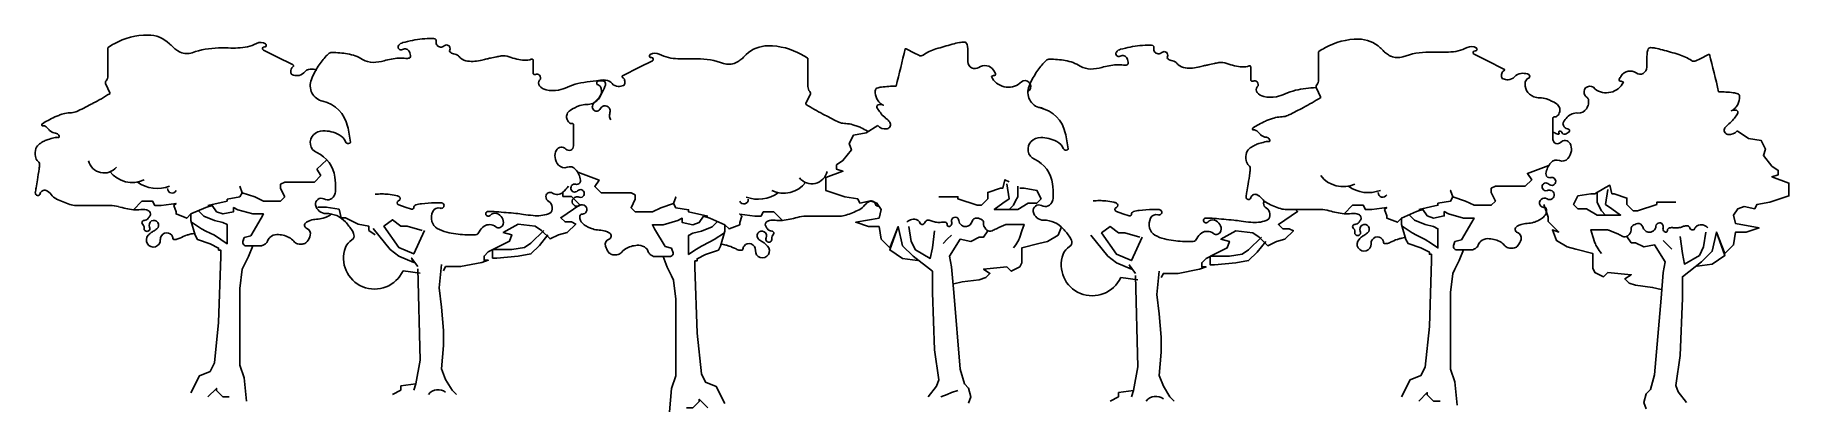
# Model space of a CAD drawing. Extents: x -4185 to 231, y -8 to 943.
import ezdxf

# ---------------------------------------------------------------- set-up
doc = ezdxf.new("R2010")
doc.units = 0
doc.header["$LTSCALE"] = 50
doc.header["$MEASUREMENT"] = 0
doc.layers.get('0').update_dxf_attribs({"linetype": 'CONTINUOUS'})

msp = doc.modelspace()

# ---------------------------------------------------------------- linework, layer by layer
at = {"color": 0, "linetype": 'ByBlock'}
for p, q in [((-4001.9, 883.6), (-4001.9, 910.4)), ((-4001.9, 840.6), (-4001.9, 883.6)), ((-3610.2, 905), (-3578, 888.9)), ((-3578, 888.9), (-3535, 867.5)), ((-4001.9, 808.4), (-4007.3, 819.2)), ((-3996.6, 797.7), (-4001.9, 808.4)), ((-3476, 604.5), (-3450.3, 627.9)), ((-3465.3, 588.4), (-3481.4, 572.3)), ((-3476, 604.5), (-3465.3, 588.4)), ((-3669.2, 534.7), (-3701.4, 529.4)), ((-3663.8, 545.5), (-3669.2, 561.6)), ((-3669.2, 561.6), (-3663.8, 545.5)), ((-3663.8, 545.5), (-3669.2, 534.7)), ((-3669.2, 534.7), (-3669.2, 534.7)), ((-3631.6, 534.7), (-3663.8, 545.5)), ((-3610.2, 524), (-3631.6, 534.7)), ((-3556.5, 572.3), (-3567.2, 566.9)), ((-3567.2, 566.9), (-3567.2, 556.2)), ((-3567.2, 556.2), (-3556.5, 534.7)), ((-3556.5, 534.7), (-3567.2, 524)), ((-3497.5, 572.3), (-3556.5, 572.3)), ((-3481.4, 572.3), (-3497.5, 572.3)), ((-4044.9, 513.3), (-4082.4, 513.3)), ((-3996.6, 513.3), (-4044.9, 513.3)), ((-3701.4, 524), (-3749.7, 513.3)), ((-3701.4, 529.4), (-3701.4, 524)), ((-3567.2, 524), (-3610.2, 524)), ((-3661.1, 424.7), (-3658.5, 432.7)), ((-3658.5, 432.7), (-3642.1, 436.9)), ((-3637, 411.3), (-3653.1, 411.3)), ((-3615.5, 411.3), (-3637, 411.3)), ((-2582.5, 405.7), (-2599, 409.8)), ((-2579.9, 397.6), (-2582.5, 405.7)), ((-612.7, 414.4), (-610.1, 422.4)), ((-610.1, 422.4), (-593.6, 426.5)), ((-3215.7, 122.8), (-3221, 353.5)), ((-1408.6, 105.9), (-1414, 336.7)), ((-3226.4, 63.7), (-3215.7, 122.8)), ((-1419.3, 46.9), (-1408.6, 105.9)), ((-3285.5, 36.9), (-3264, 47.6)), ((-3264, 58.4), (-3226.4, 63.7)), ((-3264, 47.6), (-3264, 58.4)), ((-3231.8, 47.6), (-3226.4, 63.7)), ((-1456.9, 41.5), (-1419.3, 46.9)), ((-1424.7, 30.8), (-1419.3, 46.9)), ((-1478.4, 20), (-1456.9, 30.8)), ((-1456.9, 30.8), (-1456.9, 41.5))]:
    msp.add_line(p, q, dxfattribs=at)
for points in [[(-3258.6, 348.2, -0.400077), (-3360.2, 308.3, -0.405711), (-3403.5, 407.2, -0.170313), (-3387.4, 426.5, 0.330393), (-3382.1, 439.4, 0.086246), (-3386.8, 450.2, 0.037425), (-3403.5, 471.6, 0.213623), (-3452.4, 493, -0.362793), (-3478.7, 514.5, -0.629079), (-3458, 529.8, 0.473958), (-3430.4, 541.4, 0.072212), (-3428.5, 553.8, 0.029649), (-3430.4, 584.3, 0.261975), (-3475.7, 646.4, -0.522051), (-3484, 691.7, -0.20003), (-3460.2, 701.6, -0.120842), (-3419.6, 691.7, -0.173343), (-3403.2, 673.9, 0.436809), (-3392.8, 670.2, 0.313564), (-3391.3, 673.1, 0.023003), (-3398.2, 713.1, 0.291264), (-3460.7, 776, -0.465403), (-3489.4, 831.2, -0.043631), (-3472, 864.7, -0.050615), (-3451.8, 890.2, -0.004095), (-3447.5, 894.6, -0.017678), (-3446.5, 895.6, -0.180599), (-3437.6, 898.9, -0.041715), (-3398.2, 895.6, -0.095302), (-3360.6, 881.6, 0.13866), (-3333.8, 874.1, 0.070064), (-3306.3, 878.1, -0.051767), (-3269.4, 884.9, -0.058091), (-3251.5, 884.2, 0.116565), (-3242.5, 884.9, 0.326269), (-3239.9, 888.5, 0.105504), (-3242.5, 901, 0.448836), (-3260.1, 906.5, -0.831676), (-3269.4, 917.1, -0.160741), (-3259, 923.9, -0.039408), (-3210.3, 933.2, -0.027183), (-3184.6, 934.6, -0.107089), (-3178.1, 933.2, -0.353555), (-3175, 927, 0.223863), (-3172.7, 917.1, 0.437367), (-3155.3, 915.7, -0.550572), (-3140.5, 911.7, -0.189382), (-3141, 905.4, 0.282718), (-3140.5, 901, 0.20208), (-3131.4, 895.8, -0.153437), (-3119.1, 890.2, -0.031188), (-3116.2, 887.4, 0.035496), (-3113.7, 884.9, 0.153741), (-3095.6, 877.1, 0.083828), (-3060, 879.5, 0.006109), (-3047.5, 882.7, -0.008645), (-3038.6, 884.9, -0.00683), (-3022.7, 888.3, -0.010031), (-3011.7, 890.2, -0.128947), (-2991.2, 888.2, 0.066868), (-2952.7, 879.5, 0.126586), (-2935.6, 882.3, -0.541718), (-2931.2, 879.5), (-2931.2, 858), (-2931.2, 847.3, 0.554114), (-2925.3, 843.6, -0.317327), (-2915.1, 841.9, -0.401848), (-2914.7, 829, 0.367745), (-2915.1, 815.1, 0.170644), (-2898.6, 804.8, 0.102311), (-2866.8, 804.4, 0.060861), (-2844.8, 811.4, -0.050721), (-2818.5, 820.5, -0.057461), (-2756, 827.7, -0.411533), (-2748.8, 820.5, -0.097726), (-2750.2, 813, -0.033982), (-2759.5, 793.6, -0.08748), (-2771.5, 779.2, 0.105429), (-2781, 766.8, 1.010254), (-2761.2, 757.6, -0.693732), (-2738, 756.1, -0.159441), (-2738.3, 744.5, 0.187914), (-2738, 734.6, 0.022988), (-2735.4, 729.2, 0.072448)], [(-733.5, 433.2, 0.01469), (-746.6, 430.3, 0.022827), (-755, 427.8, 0.032793), (-772.6, 420.3, -0.064424), (-781.8, 417.1, -0.052563), (-784, 416.8, -0.038061), (-787.2, 417.1, -0.366937), (-789.8, 420.1, 0.165272), (-792.5, 427.8, 0.736611), (-821.3, 416.8, -1.533376), (-851.6, 427.8, -0.005084), (-847.5, 431.9, -0.016427), (-846.2, 433.2, -0.057393), (-839.4, 437.9, 0.042521), (-830.1, 443.9, 2.098255), (-848.3, 448.1, -1.173493), (-862.3, 443.9, -0.068009), (-862.3, 446.6, 0.070296), (-862.3, 449.3, 0.180238), (-865.4, 455, -0.221216), (-867.7, 460, -0.405505), (-862.3, 465.3, 0.228977), (-851.6, 470.7, 0.04799), (-847.1, 477.8, 0.105626), (-846.2, 481.5, 0.210035), (-848.6, 487.6, 0.143061), (-856.9, 492.2, 0.095284), (-870.8, 492.6, -0.071443), (-889.1, 492.2, -0.039857), (-926.7, 499.9, 0.070529), (-948.2, 502.9), (-996.5, 502.9), (-1034, 502.9, -0.080612), (-1048.9, 505.3, -0.033407), (-1082.3, 519, -0.115908), (-1096.3, 530.5, 0.128037), (-1109.2, 540.5, 0.474447), (-1123.6, 533, -0.962955), (-1136, 535.1, -0.013977), (-1134, 547.6, 0.008807), (-1130.6, 567.3, 0.002409), (-1126.5, 595.4, 0.007093), (-1125.3, 604.9, 0.250105), (-1128.9, 614.2, -0.172329), (-1136, 626.4, -0.12716), (-1134.6, 646.2, -0.164762), (-1125.3, 658.6, -0.033066), (-1113.7, 665.4, -0.041599), (-1103.8, 669.3, -0.013093), (-1089.1, 673.4, -0.028915), (-1082.3, 674.7, -0.078803), (-1079.2, 674.6, 0.112979), (-1077, 674.7, 0.338619), (-1076, 675.9, 0.112453), (-1077, 680, 0.276426), (-1084.9, 685.3, -0.172437), (-1098.4, 690.8, -0.033764), (-1104.5, 696.9, 0.044471), (-1109.2, 701.5, 0.207398), (-1117.3, 703.8, -0.550316), (-1119.9, 706.9, -0.170339), (-1118.3, 709, -0.025877), (-1103.8, 717.6, -0.005218), (-1087.1, 726.2, -0.018782), (-1082.3, 728.3, -0.016696), (-1077.3, 730.2, -0.007815), (-1066.2, 733.7, -0.066581), (-1049.2, 736.4, 0.074705), (-1034, 739.1, 0.03522), (-1028.3, 741.4, 0.00519), (-991.1, 760.5, 0.01855), (-948.9, 784.8, 0.386669), (-948.2, 787.4), (-953.5, 798.1), (-958.9, 808.8, -0.290024), (-958, 817.2, 0.16792), (-953.5, 830.3), (-953.5, 873.3), (-953.5, 900.1, -0.250765), (-952.8, 901.4, -0.019884), (-937.4, 910.8, -0.127808), (-852.9, 932.8, -0.192042), (-797.9, 910.8, -0.018918), (-791, 903.8, 0.035158), (-787.2, 900.1, 0.026509), (-777.4, 892.8, 0.044299), (-771.1, 889.4, 0.189879), (-741, 888.3, -0.082195), (-674.5, 900.1, -0.005846), (-650.1, 900.1, 0.00592), (-626.2, 900.1, 0.113746), (-579.2, 911.5, -0.252306), (-556.4, 910.8, -0.828593), (-559.2, 902.8, 0.854207), (-561.7, 894.7), (-529.5, 878.6), (-486.6, 857.2, -0.631695), (-486.7, 853, 0.237829), (-492, 846.4, 0.053171), (-492.7, 839.9, 0.08141), (-492, 835.7, 0.235231), (-488.7, 832.4, 0.079178), (-475.9, 830.3, 0.228337), (-460.3, 837.7, -0.207869), (-443.7, 846.4, -0.079524), (-427.3, 845, -0.209891), (-422.2, 841.1, -0.463808), (-425, 833.9, 0.261646), (-432.9, 824.9, 0.185679), (-429.6, 803.2, 0.169055), (-411.5, 787.4, 0.10287), (-396.3, 784.7, -0.091783), (-379.3, 782, -0.062624), (-354.5, 769.7, -0.149618), (-347.1, 760.5, -0.159766), (-346.3, 749.5, -0.145321), (-352.4, 739.1, -0.219341), (-359.9, 736.6, 0.448345), (-363.2, 733.7), (-363.2, 728.3), (-363.2, 680, 0.677886), (-343.9, 672.4, -0.508186), (-320.2, 669.3, -0.162435), (-316.9, 651, -0.142023), (-325.6, 631.7, -0.320328), (-347.1, 626.4, 0.32077), (-368.5, 621, 0.141615), (-380.8, 593.8, 0.381389), (-373.9, 583.4, 0.136587), (-368.2, 583.5, -0.154193), (-363.2, 583.4, -1.276726), (-373.6, 567, 1.220473), (-384.6, 551.2, 0.189794), (-377.4, 551, -0.154971), (-368.5, 551.2, -1.155054), (-378, 530, 0.775605), (-395.4, 513.7, 0.288002), (-385.8, 508.4, -0.391998), (-379.3, 502.9, -0.149779), (-381.2, 491.7, -0.125842), (-390, 481.5, -0.035706), (-401.5, 474.6, -0.044859), (-411.5, 470.7, -0.061384), (-428, 468, 0.064925), (-443.7, 465.4, 0.041325), (-448.4, 463.5, 0.030603), (-454.4, 460, 0.616732), (-452.6, 445.2, -0.394081), (-443.7, 427.8, -0.09218), (-451.5, 412, -0.165665), (-459.8, 406.3, -0.067754), (-468, 405.2, -0.071303), (-475.9, 406.3, -0.154532), (-485.2, 412.6, 0.109071), (-497.3, 422.4, 0.116382), (-527.6, 429.6, 0.190771), (-545.6, 422.4, 0.132875), (-551.4, 413.1, -0.174546), (-556.4, 406.3, -0.031902), (-564.6, 401.6, -0.116434), (-567.1, 401), (-588.6, 401), (-604.7, 401)], [(-2086.8, 699.8, 0.003451), (-2088.8, 700.8, 0.005218), (-2105.5, 709.4, 0.018782), (-2110.3, 711.6, 0.016696), (-2115.3, 713.4, 0.007815), (-2126.4, 716.9, 0.066581), (-2143.4, 719.6, -0.074705), (-2158.6, 722.3, -0.03522), (-2164.3, 724.7, -0.00519), (-2201.5, 743.8, -0.01855), (-2243.7, 768, -0.386669), (-2244.4, 770.6), (-2239.1, 781.3), (-2233.7, 792.1, 0.290024), (-2234.5, 800.5, -0.16792), (-2239.1, 813.5), (-2239.1, 856.5), (-2239.1, 883.3, 0.250765), (-2239.8, 884.6, 0.019884), (-2255.2, 894, 0.127808), (-2339.6, 916, 0.192042), (-2394.7, 894, 0.018918), (-2401.6, 887, -0.035158), (-2405.4, 883.3, -0.026509), (-2415.2, 876.1, -0.044299), (-2421.5, 872.6, -0.189879), (-2451.6, 871.5, 0.082195), (-2518.1, 883.3, 0.005846), (-2542.4, 883.3, -0.00592), (-2566.4, 883.3, -0.113746), (-2613.4, 894.7, 0.252306), (-2636.2, 894, 0.828593), (-2633.4, 886, -0.854207), (-2630.8, 877.9), (-2663, 861.8), (-2706, 840.4, 0.631695), (-2705.9, 836.2, -0.237829), (-2700.6, 829.6, -0.053171), (-2699.9, 823.1, -0.08141), (-2700.6, 818.9, -0.235231), (-2703.9, 815.7, -0.079178), (-2716.7, 813.5, -0.228337), (-2732.3, 820.9, 0.207869), (-2748.9, 829.6, 0.079524), (-2765.3, 828.2, 0.209891), (-2770.4, 824.3, 0.463808), (-2767.6, 817.1, -0.261646), (-2759.6, 808.2, -0.185679), (-2763, 786.4, -0.169055), (-2781.1, 770.6, -0.10287), (-2796.3, 767.9, 0.091783), (-2813.3, 765.2, 0.062624), (-2838.1, 752.9, 0.149618), (-2845.5, 743.8, 0.159766), (-2846.3, 732.7, 0.145321), (-2840.2, 722.3, 0.219341), (-2832.7, 719.9, -0.448345), (-2829.4, 716.9), (-2829.4, 711.6), (-2829.4, 663.3, -0.677886), (-2848.7, 655.6, 0.508186), (-2872.4, 652.5, 0.162435), (-2875.7, 634.2, 0.142023), (-2867, 615, 0.320328), (-2845.5, 609.6, -0.32077), (-2824.1, 604.2, -0.141615), (-2811.8, 577, -0.381389), (-2818.7, 566.7, -0.136587), (-2824.4, 566.8, 0.154193), (-2829.4, 566.7, 1.276726), (-2819, 550.2, -1.220473), (-2808, 534.5, -0.189794), (-2815.2, 534.2, 0.154971), (-2824.1, 534.5, 1.155054), (-2814.5, 513.2, -0.775605), (-2797.2, 496.9, -0.288002), (-2806.8, 491.6, 0.391998), (-2813.3, 486.2, 0.149779), (-2811.4, 474.9, 0.125842), (-2802.6, 464.7, 0.035706), (-2791.1, 457.9, 0.044859), (-2781.1, 454, 0.061384), (-2764.6, 451.3, -0.064925), (-2748.9, 448.6, -0.041325), (-2744.2, 446.7, -0.030603), (-2738.2, 443.2, -0.616732), (-2740, 428.4, 0.394081), (-2748.9, 411, 0.09218), (-2741.1, 395.2, 0.165665), (-2732.8, 389.6, 0.067754), (-2724.6, 388.4, 0.071303), (-2716.7, 389.6, 0.154532), (-2707.4, 395.8, -0.109071), (-2695.2, 405.7, -0.116382), (-2665, 412.8, -0.190771), (-2646.9, 405.7, -0.132875), (-2641.2, 396.3, 0.174546), (-2636.2, 389.6, 0.031902), (-2628, 384.8, 0.116434), (-2625.5, 384.2), (-2604, 384.2), (-2587.9, 384.2)], [(-1685.4, 800, -0.006692), (-1685.1, 800.2, 0.157777), (-1678.8, 808.9, 0.880763), (-1705.3, 821.4, -0.474674), (-1777.2, 838.2, -0.157443), (-1769.6, 841, 0.341011), (-1766.5, 843.6, 0.172549), (-1766.7, 845.3, 0.028983), (-1771.8, 854.3, 0.422182), (-1809.1, 861.5, -0.605383), (-1836.2, 875.8), (-1836.2, 886.5), (-1836.2, 897.2, 0.049389), (-1838.4, 919.3, 0.198266), (-1841.6, 924.1, 0.148704), (-1845.5, 925.3, 0.049125), (-1857.7, 924.1, 0.01748), (-1875.6, 919.9, 0.00749), (-1916.7, 908, 0.073915), (-1949.2, 892.5, -0.270036), (-1959.7, 891.9), (-1970.4, 897.2), (-1991.9, 908, 0.116434), (-1994, 908.5, 0.002608), (-2017, 814.3, 0.020533), (-2054.1, 811.7, 0.066631), (-2065.3, 808.9, 0.307695), (-2069.7, 802.5, 0.106744), (-2065.3, 782.1, 0.090252), (-2058.7, 772.6, 0.089934), (-2049.2, 766), (-2049.2, 766, 0.211309), (-2062.1, 767.2, 0.426253), (-2065.3, 760.6, 0.05639), (-2062.8, 755.9, 0.021233), (-2054.5, 744.5, 0.06221), (-2042.6, 732.9, -0.07528), (-2033.1, 723.1, -0.554948), (-2039.9, 706.5, -0.268018), (-2063.5, 715.3)], [(-1451.5, 331.3, -0.400077), (-1553.1, 291.4, -0.405711), (-1596.4, 390.3, -0.170313), (-1580.3, 409.6, 0.330393), (-1575, 422.5, 0.086246), (-1579.7, 433.4, 0.037425), (-1596.4, 454.7, 0.213623), (-1645.3, 476.1, -0.362793), (-1671.6, 497.7, -0.629079), (-1650.9, 512.9, 0.473958), (-1623.3, 524.5, 0.072212), (-1621.5, 537, 0.029649), (-1623.3, 567.4, 0.261975), (-1668.6, 629.6, -0.522051), (-1676.9, 674.8, -0.20003), (-1653.1, 684.7, -0.120842), (-1612.5, 674.8, -0.173343), (-1596.1, 657, 0.436809), (-1585.7, 653.3, 0.313564), (-1584.2, 656.2, 0.023003), (-1591.1, 696.2, 0.291264), (-1653.6, 759.1, -0.465403), (-1682.3, 814.3, -0.043631), (-1664.9, 847.8, -0.050615), (-1644.7, 873.4, -0.004095), (-1640.4, 877.7, -0.017678), (-1639.4, 878.7, -0.180599), (-1630.5, 882, -0.041715), (-1591.1, 878.7, -0.095302), (-1553.5, 864.7, 0.13866), (-1526.7, 857.3, 0.070064), (-1499.2, 861.2, -0.051767), (-1462.3, 868, -0.058091), (-1444.4, 867.3, 0.116565), (-1435.4, 868, 0.326269), (-1432.8, 871.6, 0.105504), (-1435.4, 884.1, 0.448836), (-1453, 889.7, -0.831676), (-1462.3, 900.2, -0.160741), (-1451.9, 907.1, -0.039408), (-1403.2, 916.3, -0.027183), (-1377.5, 917.7, -0.107089), (-1371, 916.3, -0.353555), (-1367.9, 910.1, 0.223863), (-1365.7, 900.2, 0.437367), (-1348.2, 898.8, -0.550572), (-1333.5, 894.8, -0.189382), (-1333.9, 888.5, 0.282718), (-1333.5, 884.1, 0.20208), (-1324.4, 878.9, -0.153437), (-1312, 873.4, -0.031188), (-1309.1, 870.5, 0.035496), (-1306.6, 868, 0.153741), (-1288.5, 860.2, 0.083828), (-1252.9, 862.6, 0.006109), (-1240.4, 865.8, -0.008645), (-1231.5, 868, -0.00683), (-1215.6, 871.4, -0.010031), (-1204.6, 873.4, -0.128947), (-1184.1, 871.3, 0.066868), (-1145.6, 862.6, 0.126586), (-1128.5, 865.4, -0.541718), (-1124.1, 862.6), (-1124.1, 841.1), (-1124.1, 830.4, 0.554114), (-1118.2, 826.7, -0.317327), (-1108, 825, -0.401848), (-1107.6, 812.1, 0.367745), (-1108, 798.2, 0.170644), (-1091.6, 788, 0.102311), (-1059.7, 787.5, 0.060861), (-1037.7, 794.6, -0.050721), (-1011.4, 803.6, -0.0478), (-959.5, 810.6, -0.411533)], [(-363.2, 697.8, -0.026732), (-353.1, 694, 0.087621), (-348.7, 692.9, 0.70081), (-347.9, 694.8, -0.296368), (-348.7, 698.3, -0.739943), (-341.3, 697.9, 0.418544), (-332.6, 692.9, 0.13052), (-322.4, 698.8, 0.350598), (-321.9, 703.6, 0.247961), (-326.5, 706.3, -0.193624), (-332.6, 709, -0.0769), (-336.7, 714.8, -0.105883), (-338, 719.7, -0.158736), (-336.9, 723.6, -0.03992), (-327.3, 735.8, -0.226663), (-300.6, 746.4, 0.274001), (-279, 757.3, 0.081293), (-274.1, 768.6, 0.098691), (-273.6, 778.8, 0.199758), (-278, 786.2, -0.157777), (-284.3, 794.9, -0.880763), (-257.8, 807.3, 0.474674), (-186, 824.1, 0.157443), (-193.6, 826.9, -0.341011), (-196.7, 829.5, -0.172549), (-196.5, 831.3, -0.028983), (-191.3, 840.2, -0.422182), (-154.1, 847.5, 0.605383), (-126.9, 861.7), (-126.9, 872.4), (-126.9, 883.2, -0.049389), (-124.7, 905.2, -0.198266), (-121.6, 910, -0.148704), (-117.6, 911.2, -0.049125), (-105.5, 910, -0.01748), (-87.6, 905.8, -0.00749), (-46.4, 893.9, -0.073915), (-14, 878.5, 0.270036), (-3.5, 877.8), (7.2, 883.2), (28.7, 893.9, -0.116434), (30.8, 894.4, -0.002608), (53.8, 800.2, -0.020533), (90.9, 797.7, -0.066631), (102.1, 794.9, -0.307695), (106.5, 788.4, -0.106744), (102.1, 768, -0.090252), (95.5, 758.6, -0.089934), (86, 751.9), (86, 751.9, -0.211309), (99, 753.2, -0.426253), (102.1, 746.6, -0.05639), (99.7, 741.9, -0.021233), (91.4, 730.5, -0.06221), (79.5, 718.9, 0.07528), (69.9, 709, 0.554948), (76.8, 692.4, 0.268018), (100.3, 701.2)], [(-1644, 756.3, 0.114779), (-1658.5, 760.5, -0.274001)], [(-2841.8, 561.7, -0.029891), (-2856.1, 546.7, -0.344609), (-2882.4, 544.6, 0.583897), (-2899, 536, 0.281336), (-2891.8, 523, -0.25074), (-2882.9, 509.2, -0.019056), (-2882.8, 506, -0.028555), (-2882.9, 503.8, -0.29158), (-2892.6, 491.9, -0.107512), (-2931.2, 487.7, -0.010113), (-2955.4, 490.8, 0.012998), (-2974.2, 493.1, 0.004586), (-3023.7, 497.3, 0.011258), (-3043.9, 498.4, 1.599764), (-3039.4, 488.3, -0.310511), (-3022.5, 493.1, -0.177139), (-3008.9, 482.1, -0.192472), (-3006.4, 466.2, -0.551089), (-3025.3, 459.5, 0.318367), (-3054.7, 460.9, 0.146162), (-3067, 446.6, -0.246759), (-3076.1, 439.4, -0.045438), (-3082.1, 438.9, -0.012955), (-3103, 439.4, -0.043774), (-3148.4, 445.8, -0.076857), (-3172.7, 455.5, -0.200679), (-3185.9, 473.1, -0.171815), (-3183.5, 498.4, -0.386448), (-3164.7, 506.3, 1.156173), (-3162, 519.9, 0.012676), (-3168, 520.1, 0.00754), (-3178.1, 519.9, 0.020127), (-3212, 517.5, 0.046658), (-3226.4, 514.5, 0.319239), (-3231.8, 507.5, -0.500113), (-3237.2, 503.8), (-3253.3, 509.2), (-3269.4, 514.5, -0.698592), (-3269.7, 525.2, 0.656077), (-3269.4, 536, 0.060307), (-3276.4, 538.3, 0.022428), (-3296.2, 541.4, 0.026931), (-3312.2, 542.2, 0.02669), (-3328.4, 541.4)], [(-2459.1, 416.4, -0.01469), (-2445.9, 413.5, -0.022827), (-2437.6, 411, -0.032793), (-2420, 403.5, 0.064424), (-2410.8, 400.3, 0.052563), (-2408.6, 400.1, 0.038061), (-2405.4, 400.3, 0.366937), (-2402.8, 403.3, -0.165272), (-2400.1, 411, -0.736611), (-2371.3, 400, 1.533376), (-2341, 411, 0.005084), (-2345.1, 415.2, 0.016427), (-2346.4, 416.4, 0.057393), (-2353.2, 421.1, -0.042521), (-2362.5, 427.1, -2.098255), (-2344.3, 431.4, 1.173493), (-2330.3, 427.1, 0.068009), (-2330.3, 429.9, -0.070296), (-2330.3, 432.5, -0.180238), (-2327.2, 438.3, 0.221216), (-2324.9, 443.2, 0.405505), (-2330.3, 448.5, -0.228977), (-2341, 454, -0.04799), (-2345.4, 461, -0.105626), (-2346.4, 464.7, -0.210035), (-2344, 470.9, -0.143061), (-2335.7, 475.4, -0.095284), (-2321.8, 475.8, 0.071443), (-2303.5, 475.4, 0.039857), (-2265.9, 483.1, -0.070529), (-2244.4, 486.2), (-2196.1, 486.2), (-2158.6, 486.2, 0.080612), (-2143.7, 488.6, 0.033407), (-2110.3, 502.3, 0.115908), (-2096.3, 513.7, -0.128037), (-2083.4, 523.7, -0.474447), (-2069, 516.2, 0.474554), (-2060.3, 511.8, 0.013977)], [(-1090.4, 524.3, 0.127497), (-1091.9, 519.1, 0.281336), (-1084.7, 506.2, -0.25074), (-1075.8, 492.3, -0.019056), (-1075.7, 489.1, -0.028555), (-1075.8, 486.9, -0.29158), (-1085.5, 475, -0.107512), (-1124.1, 470.8, -0.010113), (-1148.3, 473.9, 0.012998), (-1167.1, 476.2, 0.004586), (-1216.6, 480.5, 0.011258), (-1236.8, 481.6, 1.599764), (-1232.3, 471.5, -0.310511), (-1215.4, 476.2, -0.177139), (-1201.8, 465.3, -0.192472), (-1199.3, 449.4, -0.551089), (-1218.2, 442.6, 0.318367), (-1247.6, 444, 0.146162), (-1259.9, 429.7, -0.246759), (-1269, 422.5, -0.045438), (-1275, 422, -0.012955), (-1295.9, 422.5, -0.043774), (-1341.3, 428.9, -0.076857), (-1365.7, 438.6, -0.200679), (-1378.8, 456.3, -0.171815), (-1376.4, 481.6, -0.386448), (-1357.6, 489.5, 1.156173), (-1354.9, 503, 0.012676), (-1360.9, 503.2, 0.00754), (-1371, 503, 0.020127), (-1404.9, 500.6, 0.046658), (-1419.3, 497.7, 0.319239), (-1424.8, 490.6, -0.500113), (-1430.1, 486.9), (-1446.2, 492.3), (-1462.3, 497.7, -0.698592), (-1462.6, 508.3, 0.656077), (-1462.3, 519.1, 0.060307), (-1469.3, 521.5, 0.022428), (-1489.1, 524.5, 0.026931), (-1505.1, 525.4, 0.02669), (-1521.3, 524.5)], [(-1990.1, 470.8, -0.162278), (-1977.6, 478, -0.163481), (-1963.3, 476.2, -0.202052), (-1957.5, 469.6, 0.281681), (-1952.6, 465.5, 0.375129), (-1944.6, 470.6, -0.352742), (-1936.5, 476.2, -0.080883), (-1926.5, 473.9, 0.06909), (-1915, 470.8, 0.067246), (-1902.9, 471, -0.086091), (-1893.5, 470.8, -0.368491), (-1888.2, 464.1, 0.522751), (-1882.8, 460.1, 0.116434), (-1880, 461.8, 0.084889), (-1877.4, 465.5, 0.190299), (-1877.1, 469.9, -0.129102), (-1877.4, 476.2, -0.865574), (-1859.2, 475, 0.442701), (-1839.9, 460.1, 0.296772), (-1825.8, 473.2, -0.395576), (-1813, 481.6, -0.103166), (-1800.7, 476.6, -0.206063), (-1796.9, 470.8, -0.080251), (-1796.9, 468.3, 0.070994), (-1796.9, 465.5, 0.201199), (-1788.3, 450.8, 0.273126), (-1775.4, 449.4, 0.020444), (-1770.1, 452.1, -0.020673), (-1764.7, 454.7, -0.010393), (-1740.7, 464.9, -0.095415), (-1737.9, 465.5), (-1721.8, 465.5), (-1694.9, 465.5), (-1700.3, 449.4), (-1705.7, 433.3, -0.054722), (-1710.8, 422, -0.035489), (-1721.8, 406.4)], [(27, 456.8, 0.162278), (14.4, 464, 0.163481), (0.1, 462.1, 0.202052), (-5.6, 455.6, -0.281681), (-10.6, 451.4, -0.375129), (-18.6, 456.5, 0.352742), (-26.7, 462.1, 0.080883), (-36.6, 459.8, -0.06909), (-48.2, 456.8, -0.067246), (-60.2, 457, 0.086091), (-69.6, 456.8, 0.368491), (-75, 450.1, -0.522751), (-80.4, 446, -0.116434), (-83.2, 447.8, -0.084889), (-85.8, 451.4, -0.190299), (-86.1, 455.8, 0.129102), (-85.8, 462.1, 0.865574), (-104, 461, -0.442701), (-123.3, 446, -0.296772), (-137.3, 459.2, 0.395576), (-150.2, 467.5, 0.103166), (-162.5, 462.5, 0.206063), (-166.3, 456.8, 0.080251), (-166.3, 454.2, -0.070994), (-166.3, 451.4, -0.201199), (-174.9, 436.7, -0.273126), (-187.7, 435.3, -0.020444), (-193.1, 438, 0.020673), (-198.5, 440.7, 0.010393), (-222.5, 450.9, 0.095415), (-225.3, 451.4), (-241.4, 451.4), (-268.2, 451.4), (-262.9, 435.3), (-257.5, 419.2, 0.054722), (-252.3, 408, 0.035489), (-241.4, 392.4)]]:
    msp.add_lwpolyline(points, format="xyb", dxfattribs=at)
for points in [[(-2063.5, 715.3), (-2092.1, 696.2), (-2124.3, 690.9), (-2135, 669.4), (-2129.7, 653.3), (-2151.1, 626.5), (-2167.2, 615.7), (-2167.2, 605), (-2151.1, 599.6), (-2194.1, 583.5), (-2194.1, 551.3), (-2145.8, 535.2), (-2113.6, 529.9), (-2108.2, 519.1), (-2081.4, 524.5), (-2065.3, 519.1), (-2054.5, 503), (-2059.9, 481.6), (-2118.9, 470.8), (-2086.7, 460.1), (-2070.6, 460.1), (-2059.9, 460.1), (-2054.5, 427.9), (-2033.1, 406.4), (-2011.6, 460.1), (-2033.1, 401.1), (-2000.9, 379.6), (-1963.3, 374.2)], [(100.3, 701.2), (128.9, 682.2), (161.1, 676.8), (171.9, 655.3), (166.5, 639.2), (188, 612.4), (204.1, 601.7), (204.1, 590.9), (188, 585.6), (230.9, 569.5), (230.9, 537.3), (182.6, 521.2), (150.4, 515.8), (145, 505.1), (118.2, 510.4), (102.1, 505.1), (91.4, 489), (96.7, 467.5), (155.8, 456.8), (123.6, 446), (107.5, 446), (96.7, 446), (91.4, 413.8), (69.9, 392.4), (48.4, 446), (69.9, 387), (37.7, 365.5), (0.1, 360.2)], [(-2818.9, 597), (-2765, 577.4), (-2775.7, 561.3), (-2759.6, 545.2), (-2743.5, 545.2), (-2684.5, 545.2), (-2673.8, 539.8), (-2673.8, 529.1), (-2684.5, 507.6), (-2673.8, 496.9), (-2630.8, 496.9), (-2609.4, 507.6), (-2577.2, 518.4), (-2571.8, 534.5), (-2577.2, 518.4), (-2571.8, 507.6), (-2571.8, 507.6), (-2539.6, 502.3), (-2539.6, 496.9), (-2491.3, 486.2)], [(-1909.6, 535.2), (-1861.3, 535.2), (-1861.3, 529.9), (-1813, 513.8), (-1802.3, 513.8), (-1786.2, 529.9), (-1786.2, 546), (-1754, 556.7), (-1748.6, 556.7), (-1743.2, 578.2), (-1732.5, 572.8)], [(-373.7, 613.8), (-427.6, 594.2), (-416.8, 578.1), (-432.9, 562), (-449, 562), (-508.1, 562), (-518.8, 556.6), (-518.8, 545.9), (-508.1, 524.4), (-518.8, 513.7), (-561.7, 513.7), (-583.2, 524.4), (-615.4, 535.1), (-620.8, 551.2), (-615.4, 535.1), (-620.8, 524.4), (-620.8, 524.4), (-653, 519), (-653, 513.7), (-701.3, 502.9)], [(-3156.6, 348.2), (-3151.3, 358.9), (-3140.5, 358.9), (-3113.7, 358.9), (-3060, 369.6), (-3043.9, 375), (-3054.7, 375), (-3054.7, 385.7), (-3043.9, 396.5), (-3022.5, 407.2), (-2990.3, 423.3), (-2984.9, 439.4), (-3006.4, 444.8), (-2968.8, 466.2), (-2925.9, 460.9), (-2909.8, 450.1), (-2888.3, 428.7), (-2866.8, 439.4), (-2845.4, 444.8), (-2823.9, 466.2), (-2834.6, 471.6), (-2850.7, 471.6), (-2861.5, 482.3), (-2845.4, 493.1), (-2813.2, 514.5), (-2834.6, 536), (-2834.6, 536), (-2856.1, 536), (-2856.1, 546.7)], [(-1705.7, 556.7), (-1694.9, 556.7), (-1662.7, 551.3), (-1652, 529.9), (-1662.7, 519.1), (-1684.2, 519.1), (-1711, 503), (-1721.8, 503), (-1770.1, 503), (-1748.6, 519.1), (-1732.5, 529.9), (-1737.9, 567.4)], [(-1711, 562.1), (-1711, 535.2), (-1716.4, 524.5), (-1721.8, 513.8), (-1732.5, 503)], [(-53.5, 521.2), (-101.9, 521.2), (-101.9, 515.8), (-150.2, 499.7), (-160.9, 499.7), (-177, 515.8), (-177, 531.9), (-209.2, 542.6), (-214.6, 542.6), (-219.9, 564.1), (-230.7, 558.7), (-257.5, 542.6), (-268.2, 542.6), (-300.4, 537.3), (-311.2, 515.8), (-300.4, 505.1), (-279, 505.1), (-252.1, 489), (-241.4, 489), (-193.1, 489), (-214.6, 505.1), (-230.7, 515.8), (-225.3, 553.4)], [(-252.1, 548), (-252.1, 521.2), (-246.8, 510.4), (-241.4, 499.7), (-230.7, 489)], [(-3937.5, 502.5), (-3916.1, 524), (-3889.2, 524), (-3883.9, 513.3), (-3867.8, 513.3), (-3830.2, 518.6), (-3835.6, 513.3), (-3830.2, 497.2), (-3830.2, 491.8), (-3803.4, 481.1), (-3792.6, 491.8), (-3755.1, 507.9), (-3739, 513.3), (-3728.2, 497.2), (-3712.1, 491.8), (-3685.3, 497.2), (-3685.3, 507.9), (-3674.6, 502.5), (-3637, 491.8), (-3610.2, 491.8), (-3615.5, 481.1), (-3642.1, 436.9)], [(-3792.6, 41), (-3771.2, 83.9), (-3744.3, 94.6), (-3733.6, 116.1), (-3722.9, 218.1), (-3717.5, 384.4), (-3717.5, 400.5), (-3722.9, 400.5), (-3722.9, 405.9), (-3744.3, 416.6), (-3776.5, 427.4), (-3781.9, 438.1), (-3792.6, 475.7), (-3792.6, 491.8)], [(-3791.4, 471.3), (-3765.8, 454.2), (-3755.1, 448.8), (-3733.6, 438.1), (-3717.5, 427.4), (-3701.4, 416.6), (-3701.4, 432.7), (-3701.4, 465), (-3712.1, 470.3), (-3733.6, 475.7), (-3760.4, 486.4), (-3773.9, 499.8)], [(-3328.4, 439.4), (-3344.5, 450.1), (-3344.5, 460.9), (-3371.3, 466.2), (-3403.5, 482.3), (-3414.3, 482.3), (-3419.6, 503.8), (-3451.8, 509.2), (-3473.3, 509.2)], [(-2303.5, 475.4), (-2324.9, 496.9), (-2351.8, 496.9), (-2357.1, 486.2), (-2373.2, 486.2), (-2410.8, 491.5), (-2405.4, 486.2), (-2410.8, 470.1), (-2410.8, 464.7), (-2437.6, 454), (-2448.4, 464.7), (-2485.9, 480.8), (-2502, 486.2), (-2512.8, 470.1), (-2528.9, 464.7), (-2555.7, 470.1), (-2555.7, 480.8), (-2566.4, 475.4), (-2604, 464.7), (-2630.8, 464.7), (-2625.5, 454), (-2599, 409.8)], [(-1349.6, 331.3), (-1344.2, 342), (-1333.5, 342), (-1306.6, 342), (-1252.9, 352.8), (-1236.8, 358.1), (-1247.6, 358.1), (-1247.6, 368.9), (-1236.8, 379.6), (-1215.4, 390.3), (-1183.2, 406.4), (-1177.8, 422.5), (-1199.3, 427.9), (-1161.7, 449.4), (-1118.8, 444), (-1102.7, 433.3), (-1081.2, 411.8), (-1059.7, 422.5), (-1038.3, 427.9), (-1016.8, 449.4), (-1027.5, 454.7), (-1043.6, 454.7), (-1054.4, 465.5), (-1038.3, 476.2), (-1006.1, 497.7), (-1011.3, 502.9)], [(-889.1, 492.2), (-867.7, 513.7), (-840.8, 513.7), (-835.5, 502.9), (-819.4, 502.9), (-781.8, 508.3), (-787.2, 502.9), (-781.8, 486.8), (-781.8, 481.5), (-755, 470.7), (-744.2, 481.5), (-706.7, 497.6), (-690.6, 502.9), (-679.8, 486.8), (-663.7, 481.5), (-636.9, 486.8), (-636.9, 497.6), (-626.2, 492.2), (-588.6, 481.5), (-561.7, 481.5), (-567.1, 470.7), (-593.6, 426.5)], [(-743, 461), (-717.4, 443.9), (-706.7, 438.5), (-685.2, 427.8), (-669.1, 417.1), (-653, 406.3), (-653, 422.4), (-653, 454.6), (-663.7, 460), (-685.2, 465.4), (-712, 476.1), (-725.4, 489.5)], [(-91.1, 301.1), (-112.6, 306.5), (-155.5, 311.9), (-171.6, 317.2), (-182.4, 328), (-166.3, 338.7), (-225.3, 344.1), (-236, 333.3), (-257.5, 344.1), (-262.9, 354.8), (-262.9, 392.4), (-305.8, 403.1), (-327.3, 408.5), (-354.1, 424.6), (-364.8, 451.4), (-348.7, 446), (-375.6, 472.9), (-375.6, 483.6), (-386.3, 515.8)], [(-3333.8, 455.5), (-3290.8, 401.8), (-3269.4, 385.7), (-3231.8, 369.6), (-3237.2, 380.4), (-3221, 358.9)], [(-3210.3, 450.1), (-3247.9, 460.9), (-3264, 460.9), (-3285.5, 477), (-3306.9, 460.9), (-3269.4, 407.2), (-3231.8, 391.1), (-3204.9, 450.1)], [(-2904.4, 450.1), (-2936.6, 417.9), (-2952.7, 407.2), (-2984.9, 401.8), (-3033.2, 401.8), (-3033.2, 380.4), (-3022.5, 380.4), (-2968.8, 385.7), (-2936.6, 391.1), (-2915.1, 412.6), (-2893.7, 439.4)], [(-2449.6, 444.2), (-2475.2, 427.1), (-2485.9, 421.8), (-2507.4, 411), (-2523.5, 400.3), (-2539.6, 389.6), (-2539.6, 405.7), (-2539.6, 437.9), (-2528.9, 443.2), (-2507.4, 448.6), (-2480.6, 459.3), (-2467.2, 472.7)], [(-2448.4, 13.9), (-2469.8, 56.8), (-2496.7, 67.5), (-2507.4, 89), (-2518.1, 191), (-2523.5, 357.4), (-2523.5, 373.5), (-2518.1, 373.5), (-2518.1, 378.8), (-2496.7, 389.6), (-2464.5, 400.3), (-2459.1, 411), (-2448.4, 448.6), (-2448.4, 464.7)], [(-1936.5, 30.8), (-1915, 57.6), (-1909.6, 73.7), (-1920.4, 148.8), (-1925.7, 293.7), (-1925.7, 347.4), (-1974, 385), (-2000.9, 411.8), (-2011.6, 460.1)], [(-1984.8, 460.1), (-1979.4, 422.5), (-1968.7, 401.1), (-1931.1, 379.6), (-1925.7, 406.4), (-1920.4, 449.4)], [(-1877.4, 358.1), (-1882.8, 385), (-1856, 427.9), (-1829.1, 422.5), (-1807.7, 433.3), (-1796.9, 433.3), (-1786.2, 449.4)], [(-1872.1, 315.2), (-1850.6, 320.6), (-1807.7, 325.9), (-1791.5, 331.3), (-1780.8, 342), (-1796.9, 352.8), (-1737.9, 358.1), (-1727.1, 347.4), (-1705.7, 358.1), (-1700.3, 368.9), (-1700.3, 406.4), (-1657.4, 417.2), (-1635.9, 422.5), (-1609.1, 438.6), (-1600.9, 459.2)], [(-1403.2, 433.3), (-1440.8, 444), (-1456.9, 444), (-1478.4, 460.1), (-1499.8, 444), (-1462.3, 390.3), (-1424.7, 374.2), (-1397.9, 433.3)], [(-744.2, 30.7), (-722.8, 73.6), (-695.9, 84.3), (-685.2, 105.8), (-674.5, 207.8), (-669.1, 374.1), (-669.1, 390.2), (-674.5, 390.2), (-674.5, 395.6), (-695.9, 406.3), (-728.1, 417.1), (-733.5, 427.8), (-744.2, 465.4), (-744.2, 481.5)], [(-26.7, 16.7), (-48.2, 43.5), (-53.5, 59.6), (-42.8, 134.8), (-37.4, 279.7), (-37.4, 333.3), (10.9, 370.9), (37.7, 397.7), (48.4, 446)], [(21.6, 446), (16.2, 408.5), (5.5, 387), (-32.1, 365.5), (-37.4, 392.4), (-42.8, 435.3)], [(-3637, 411.3), (-3647.7, 384.4), (-3658.5, 363), (-3663.8, 352.2), (-3669.2, 303.9), (-3669.2, 185.9), (-3669.2, 110.7), (-3658.5, 78.5), (-3653.1, 19.5)], [(-1877.4, 438.6), (-1888.2, 427.9), (-1898.9, 417.2)], [(-1526.7, 438.6), (-1483.7, 385), (-1462.3, 368.9), (-1424.7, 352.8), (-1430.1, 363.5), (-1414, 342)], [(-1097.3, 433.3), (-1129.5, 401.1), (-1145.6, 390.3), (-1177.8, 385), (-1226.1, 385), (-1226.1, 363.5), (-1215.4, 363.5), (-1161.7, 368.9), (-1129.5, 374.2), (-1108, 395.7), (-1086.6, 422.5)], [(-588.6, 401), (-599.3, 374.1), (-610.1, 352.7), (-615.4, 341.9), (-620.8, 293.6), (-620.8, 175.6), (-620.8, 100.4), (-610.1, 68.2), (-604.7, 9.2)], [(-85.8, 344.1), (-80.4, 370.9), (-107.2, 413.8), (-134.1, 408.5), (-155.5, 419.2), (-166.3, 419.2), (-177, 435.3)], [(-85.8, 424.6), (-75, 413.8), (-64.3, 403.1)], [(-3162, 364.3), (-3167.4, 305.2), (-3162, 256.9), (-3156.6, 197.9), (-3156.6, 160.3), (-3162, 101.3), (-3151.3, 74.5), (-3135.2, 47.6), (-3124.4, 36.9)], [(-2604, 384.2), (-2593.3, 357.4), (-2582.5, 335.9), (-2577.2, 325.2), (-2571.8, 276.9), (-2571.8, 158.8), (-2571.8, 83.6), (-2582.5, 51.4), (-2587.9, -7.6)], [(-1877.4, 358.1), (-1872.1, 293.7), (-1856, 100.5), (-1845.2, 63), (-1834.5, 52.2), (-1829.1, 30.8), (-1834.5, 14.7)], [(-3258.6, 348.2), (-3215.7, 342.8)], [(-1451.5, 331.3), (-1408.6, 325.9)], [(-1354.9, 347.4), (-1360.3, 288.4), (-1354.9, 240.1), (-1349.6, 181), (-1349.6, 143.5), (-1354.9, 84.4), (-1344.2, 57.6), (-1328.1, 30.8), (-1317.4, 20)], [(-85.8, 344.1), (-91.1, 279.7), (-107.2, 86.5), (-118, 48.9), (-128.7, 38.2), (-134.1, 16.7), (-128.7, 0.6)], [(-3749.7, 30.2), (-3728.2, 51.7), (-3728.2, 46.3), (-3712.1, 30.2), (-3696, 30.2)], [(-1904.3, 30.8), (-1888.2, 36.1), (-1877.4, 41.5), (-1861.3, 46.9)], [(-2491.3, 3.1), (-2512.8, 24.6), (-2512.8, 19.2), (-2528.9, 3.1), (-2545, 3.1)], [(-701.3, 19.9), (-679.8, 41.4), (-679.8, 36), (-663.7, 19.9), (-647.6, 19.9)]]:
    msp.add_lwpolyline(points, dxfattribs=at)
for centre, radius, start, end in [((-3901.4, 769.6), 173.5, 90, 119.1335), ((-3901.4, 863.1), 80, 46.5166, 90), ((-4000.3, 910.4), 1.61, 123.6901, 180), ((-3875.5, 723.1), 226.7, 119.1335, 123.6901), ((-3936.1, 826.5), 130.4, 42.1816, 46.5166), ((-3811.4, 939.5), 37.8, 222.1816, 230.2359), ((-3762.4, 998.4), 114.5, 230.2359, 236.3099), ((-3803.1, 937.3), 41.1, 236.3099, 246.456), ((-3803.1, 937.3), 41.1, 246.456, 289.4611), ((-3720.5, 703.5), 206.9, 90.6656, 109.4611), ((-3710.8, -129), 1039.5, 89.3259, 90.6656), ((-3686.6, 1923.7), 1013.4, 269.3259, 270.6827), ((-3675.8, 1017.9), 107.5, 270.6827, 296.6399), ((-3616.8, 900.3), 24.1, 59.9978, 116.6399), ((-3608.2, 908.9), 4.28, 81.4182, 243.4349), ((-3607, 917.4), 4.33, 261.4182, 59.9978), ((-4023.1, 840.6), 21.2, 321.8713, 0), ((-3510.3, 850.2), 30.8, 167.8257, 180), ((-3527.8, 850.2), 13.3, 180, 198.6168), ((-3531.3, 854.8), 9.34, 114.3134, 167.8257), ((-3535.5, 847.6), 5.15, 198.6168, 251.5651), ((-3524.1, 882), 41.4, 251.5651, 269.6735), ((-3536.1, 865.4), 2.32, 294.3134, 63.4349), ((-3524.2, 860.5), 19.9, 269.6735, 321.1223), ((-3490.4, 833.2), 23.6, 94.1511, 141.1223), ((-3488.3, 804.9), 52, 75.9638, 94.1511), ((-4345.1, 1351.6), 656.3, 297.7546, 302.0054), ((-4000.3, 822.7), 7.89, 141.8713, 206.5651), ((-3998.4, 796.8), 1.99, 302.0054, 26.5651), ((-4096.4, 791), 43.9, 288.4965, 296.5651), ((-4978.1, 2554.5), 2015.6, 296.5651, 297.7546), ((-4166.1, 716.5), 2.36, 162.3577, 277.6565), ((-4164.5, 716), 3.98, 123.6901, 162.3577), ((-4076.2, 583.5), 163.2, 117.7609, 123.6901), ((-4164.3, 703.6), 10.7, 50.7888, 97.6565), ((-4180.9, 683.2), 36.9, 40.6035, 50.7888), ((-4104.3, 748.9), 63.9, 220.6035, 228.3386), ((-3733, -68.6), 900.1, 116.5651, 117.7609), ((-4104.4, 674.3), 69.5, 112.261, 116.5651), ((-4100, 663.6), 81.1, 108.4349, 112.261), ((-4008.7, 389.6), 369.9, 106.6439, 108.4349), ((-4096, 681.7), 65.1, 91.4072, 106.6439), ((-4098.9, 798.5), 51.8, 271.4072, 288.4965), ((-4160.1, 648.9), 24.2, 124.1405, 161.5651), ((-4116.7, 584.9), 101.5, 116.5651, 124.1405), ((-4133.4, 618.3), 64.2, 107.0368, 116.5651), ((-4067, 401.4), 291, 104.0362, 107.0368), ((-4132.4, 717.4), 21.8, 228.3386, 267.4733), ((-4123, 625.7), 59.8, 97.4112, 104.0362), ((-4133.7, 686.3), 9.27, 25.6646, 87.4733), ((-4129.5, 675), 10.1, 79.3881, 97.4112), ((-4126.7, 689.8), 4.96, 259.3881, 285.1717), ((-4134, 686.2), 9.55, 0, 25.6646), ((-4125.7, 686.2), 1.28, 285.1717, 360), ((-4145.4, 644), 39.7, 161.5651, 190.5524), ((-4163.8, 640.5), 21, 190.5524, 229.6631), ((-4184.2, 616.4), 10.6, 353.4954, 49.6631), ((-4011.4, 635), 39.9, 193.1364, 320.8744), ((-4741.1, 663.5), 568.5, 349.2996, 351.3178), ((-7085.4, 1021.5), 2940, 351.3178, 351.8699), ((-4510.7, 653.6), 339.1, 351.8699, 353.4954), ((-3940.5, 641.2), 70.1, 216.8334, 295.0942), ((-2229.6, 607.9), 39.9, 219.1256, 346.8636), ((-892, 630.8), 70.1, 216.8334, 295.0942), ((-4178.2, 544.6), 6.3, 172.5026, 348.1779), ((-3960.6, 516), 225.8, 169.2996, 172.5026), ((-4161.7, 541.2), 10.5, 66.6505, 168.1779), ((-4170.4, 521), 32.5, 37.4654, 66.6505), ((-4113.4, 564.7), 39.4, 217.4654, 243.9116), ((-3876.8, 640.5), 84.6, 233.7192, 291.0915), ((-3840.4, 555.7), 11.3, 177.2737, 334.6538), ((-2364.3, 613.4), 84.6, 248.9085, 306.2808), ((-2300.6, 614.1), 70.1, 244.9058, 323.1666), ((-828.3, 630.2), 84.6, 233.7192, 291.0915), ((-792, 545.3), 11.3, 177.2737, 334.6538), ((-4011.7, 772.5), 270.7, 243.9116, 251.5651), ((-4082.4, 560.2), 47, 251.5651, 270), ((-3996.6, 435.9), 77.4, 73.8626, 90), ((-3908.2, 741.4), 240.7, 253.8626, 262.9922), ((-3929.7, 566.7), 64.6, 262.9922, 279.338), ((-3913.2, 466.8), 36.6, 77.5663, 99.338), ((-3909, 486), 16.9, 45, 77.5663), ((-3934.4, 507.5), 43.4, 322.4449, 333.4349), ((-3902.8, 492.1), 8.23, 357.5531, 45), ((-3903.7, 492.2), 9.12, 333.4349, 357.5531), ((-3492, 569), 94, 296.5651, 304.7449), ((-2400.6, 528.6), 11.3, 205.3462, 2.7263), ((-3910.7, 470.2), 5.41, 90.8566, 179.1478), ((-3909.6, 470.2), 6.45, 179.1478, 229.0433), ((-3920, 458.2), 9.41, 8.1746, 49.0433), ((-3911, 489.5), 13.9, 270.8566, 322.4449), ((-3900.7, 455.6), 10.1, 172.0905, 187.653), ((-3920, 458.2), 9.43, 352.0905, 8.1746), ((-3903.3, 455.2), 7.43, 187.653, 25.9082), ((-3694.4, 240.7), 285.1, 135, 136.1652), ((-3885.9, 463.7), 12, 307.8356, 205.9082), ((-3876.6, 422.9), 27.3, 131.2355, 135), ((-3870.9, 416.4), 36, 118.0964, 131.2355), ((-3918.6, 505.9), 65.4, 298.0964, 307.8356), ((-3853.6, 428.1), 16.1, 38.2197, 183.7227), ((-3739.4, 218.1), 229.3, 100.6698, 104.0362), ((-3498.2, 463.4), 8.35, 123.5767, 250.2305), ((-3471.6, 423.2), 56.5, 116.5651, 123.5767), ((-3505.9, 442), 14.3, 344.1968, 70.2305), ((-3483, 446), 31, 107.0995, 116.5651), ((-3474.1, 417), 61.4, 92.2406, 107.0995), ((-3479.1, 546.9), 68.6, 272.2406, 286.2911), ((-3476.6, 538.3), 59.6, 286.2911, 296.5651), ((-3887.3, 425.9), 17.6, 136.1652, 3.7227), ((-3850.9, 430.3), 12.7, 0.6814, 38.2197), ((-3835.1, 430.5), 3.13, 180.6814, 261.2813), ((-3832.5, 447.7), 20.5, 261.2813, 270), ((-3832.5, 437.9), 10.8, 270, 282.0354), ((-3838.1, 464.6), 38.1, 282.0354, 296.7799), ((-3755.2, 300.2), 146.1, 109.2669, 116.7799), ((-3772, 348.4), 95, 104.0362, 109.2669), ((-3653.4, 420.2), 8.96, 142.9687, 271.8992), ((-3615.5, 417), 5.71, 270, 296.5651), ((-3646.2, 478.3), 74.2, 296.5651, 303.8739), ((-3611.7, 427), 12.4, 303.8739, 343.4778), ((-3579.7, 417.5), 20.9, 133.2024, 163.4778), ((-3576, 413.5), 26.3, 90, 133.2024), ((-3576, 372.2), 67.7, 63.4467, 90), ((-3562, 400.2), 36.3, 38.548, 63.4467), ((-3519.1, 434.4), 18.5, 218.548, 253.6861), ((-3516.5, 443.4), 27.9, 253.6861, 270), ((-3516.5, 446.4), 30.9, 270, 285.5043), ((-3512.3, 431.6), 15.5, 285.5043, 323.1301), ((-3538.6, 451.3), 48.3, 323.1301, 344.1968), ((-2587.6, 393.1), 8.96, 268.1008, 37.0313), ((-605, 409.9), 8.96, 142.9687, 271.8992), ((-3170.1, 18.1), 30.6, 52.125, 142.125), ((-1363, 1.2), 30.6, 52.125, 142.125)]:
    msp.add_arc(centre, radius, start, end, dxfattribs=at)

doc.saveas('drawing.dxf')
